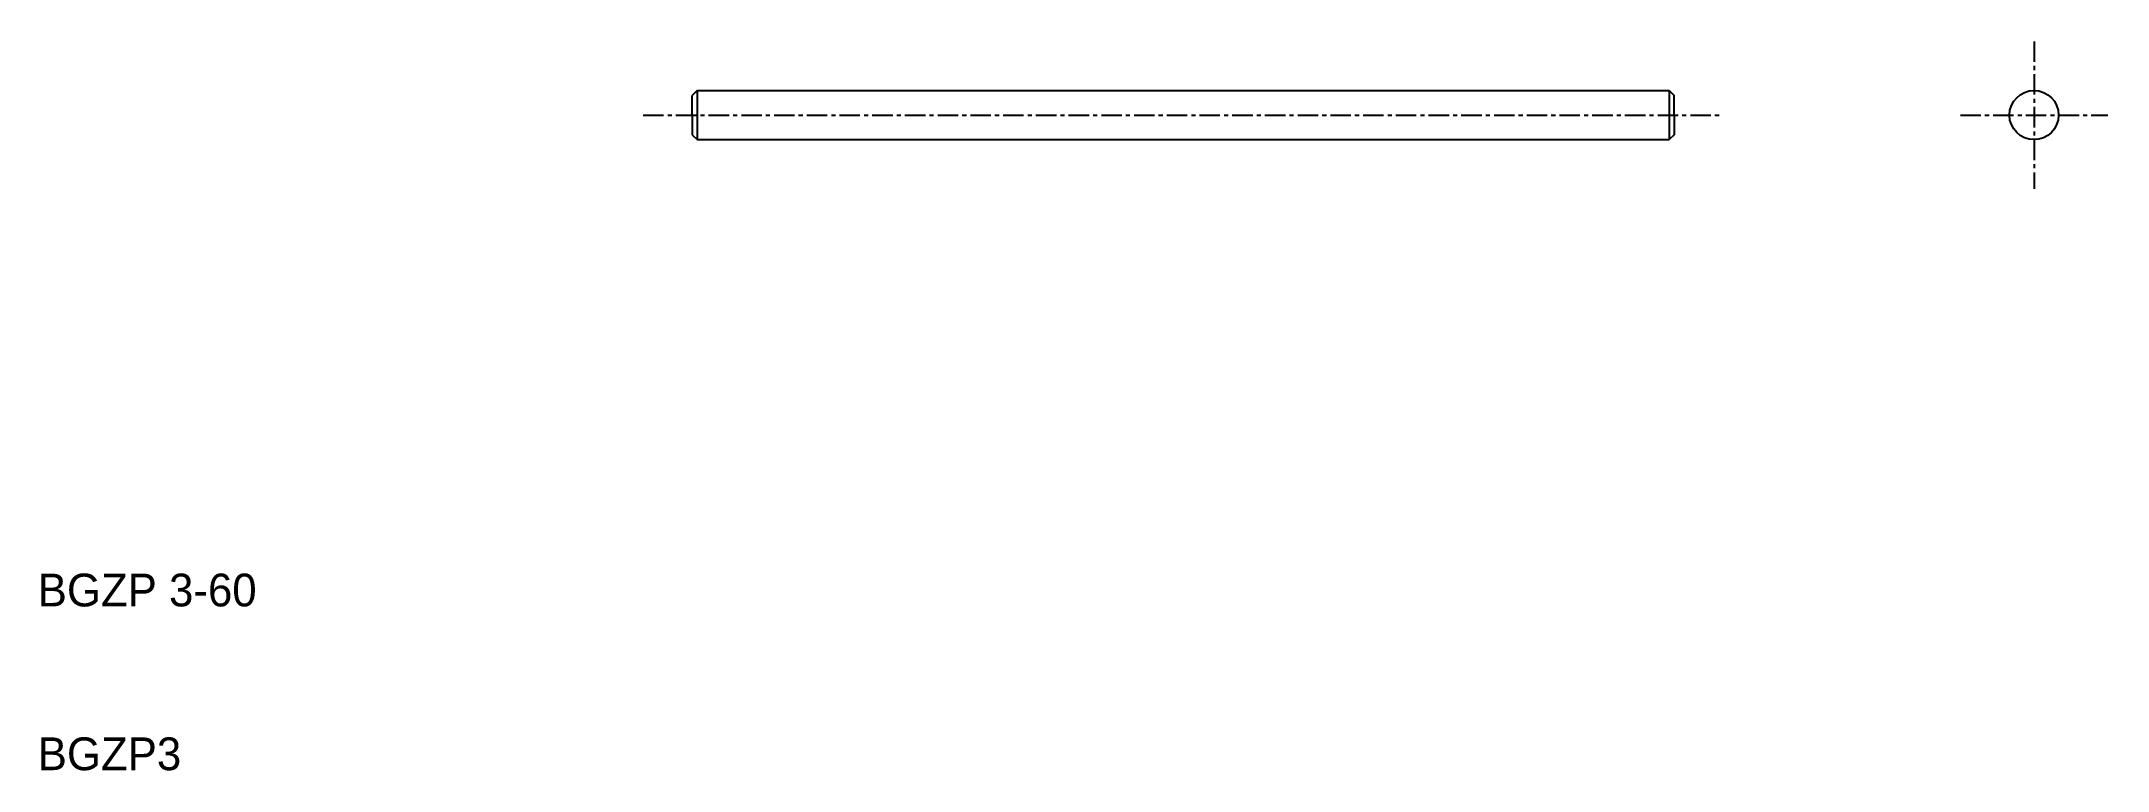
# Model space of a CAD drawing. Extents: x 10 to 136, y 10 to 54.
import ezdxf

# ---------------------------------------------------------------- set-up
doc = ezdxf.new("R2010")
doc.units = 0
doc.linetypes.add('CENTER', pattern=[2, 1.25, -0.25, 0.25, -0.25])
doc.layers.get('0').update_dxf_attribs({"linetype": 'CONTINUOUS'})
doc.layers.add('CENTER', color=1, linetype='CENTER')

msp = doc.modelspace()

# ---------------------------------------------------------------- linework, layer by layer
at = {"color": 7, "linetype": 'CONTINUOUS'}
for p, q in [((50.3, 51.5), (50, 51.2)), ((50, 50), (50, 51.2)), ((50.3, 51.5), (109.7, 51.5)), ((50.3, 51.5), (50.3, 48.5)), ((109.7, 51.5), (110, 51.2)), ((109.7, 51.5), (109.7, 48.5)), ((110, 50), (110, 51.2)), ((50, 50), (50, 48.8)), ((110, 50), (110, 48.8)), ((50, 48.8), (50.3, 48.5)), ((50.3, 48.5), (109.7, 48.5)), ((110, 48.8), (109.7, 48.5))]:
    msp.add_line(p, q, dxfattribs=at)
msp.add_circle((132, 50), 1.5, dxfattribs=at)
at = {"layer": 'CENTER', "color": 1, "linetype": 'CENTER'}
for p, q in [((132, 54.5), (132, 45.5)), ((47, 50), (113, 50)), ((127.5, 50), (136.5, 50))]:
    msp.add_line(p, q, dxfattribs=at)

# ---------------------------------------------------------------- texts
at = {"color": 7, "linetype": 'CONTINUOUS'}
for s, p in [('BGZP 3-60', (10, 20)), ('BGZP3', (10, 10))]:
    msp.add_text(s, height=2, dxfattribs=at).set_placement(p)

doc.saveas('drawing.dxf')
